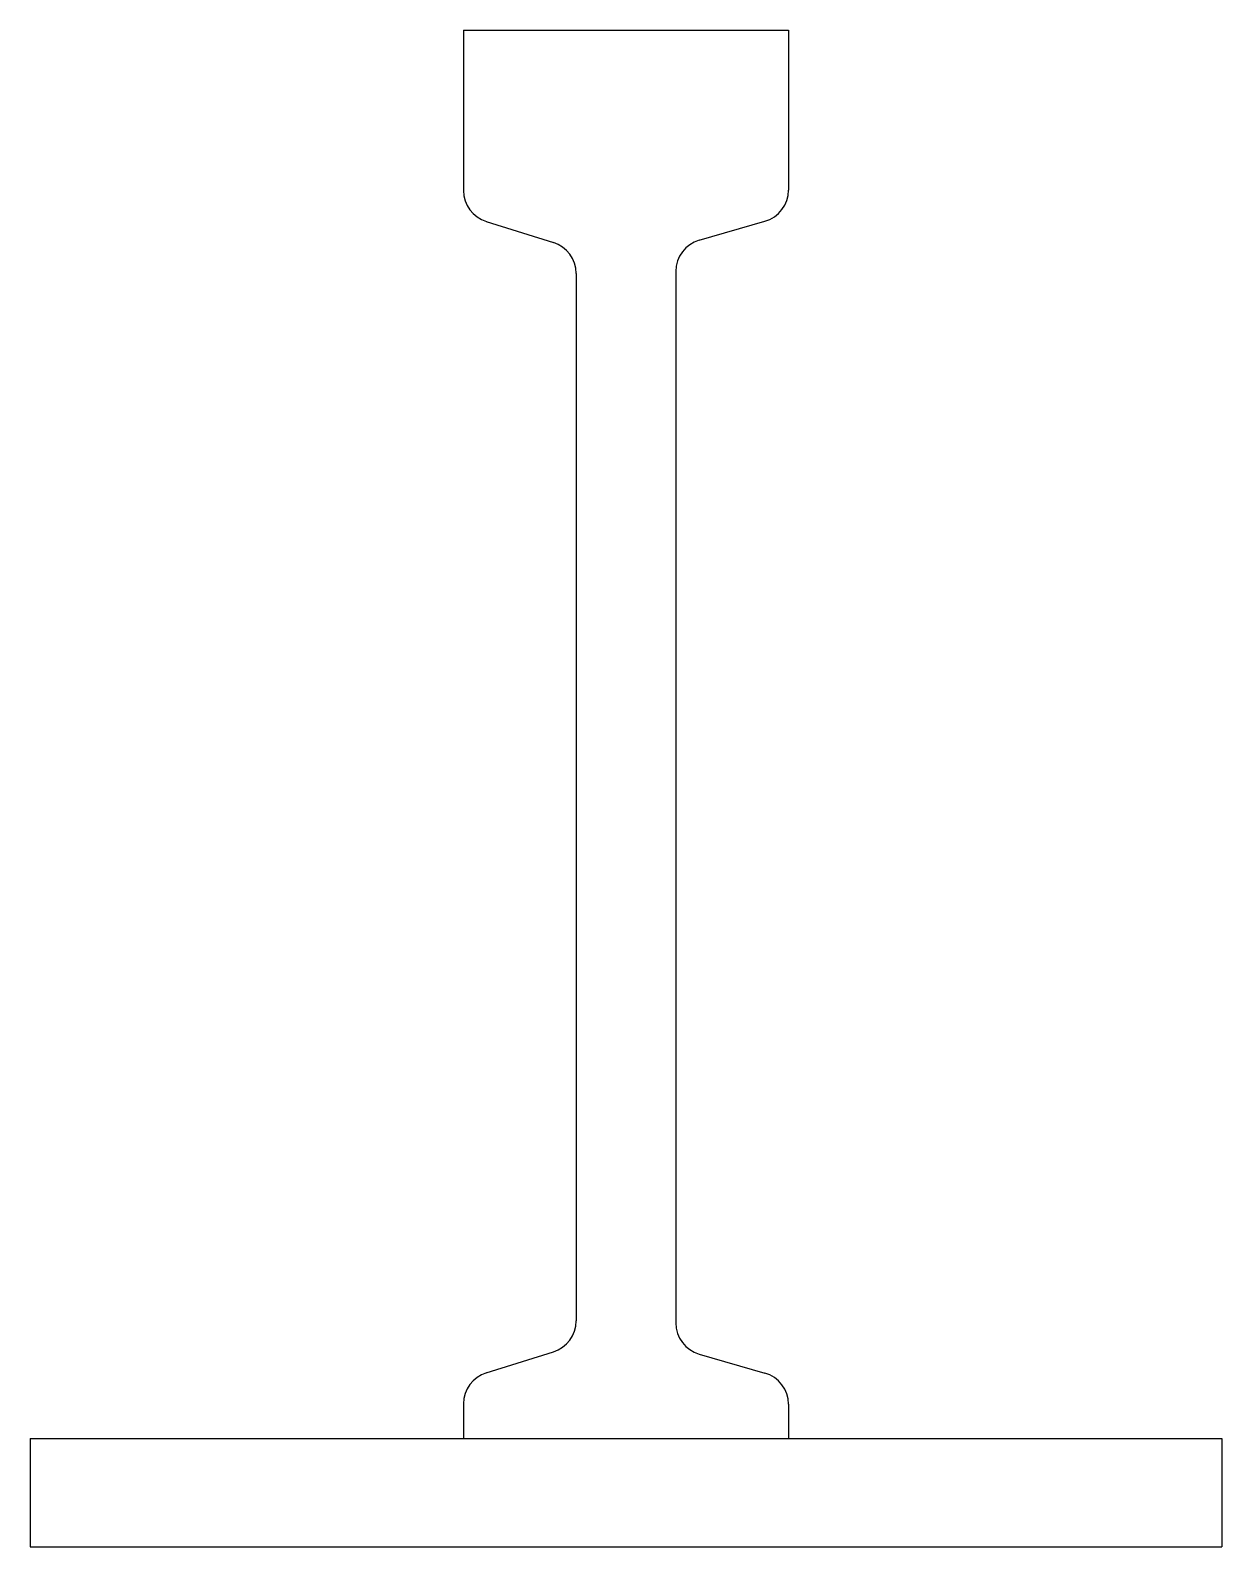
# Model space of a CAD drawing. Extents: x -0.69 to 0.69, y 0 to 1.75.
import ezdxf

# ---------------------------------------------------------------- set-up
doc = ezdxf.new("R2010")
doc.units = 0
doc.header["$LTSCALE"] = 16
doc.header["$MEASUREMENT"] = 0
doc.layers.get('0').update_dxf_attribs({"linetype": 'CONTINUOUS'})

msp = doc.modelspace()

# ---------------------------------------------------------------- linework, layer by layer
for p, q in [((-0.1875, 1.75), (-0.1875, 1.5651)), ((-0.1875, 1.75), (0.1875, 1.75)), ((0.1875, 1.75), (0.1875, 1.5657)), ((-0.1612, 1.5293), (-0.0838, 1.5051)), ((0.0846, 1.5078), (0.1604, 1.5297)), ((0.0575, 1.4718), (0.0575, 0.2582)), ((-0.0575, 1.4693), (-0.0575, 0.2607)), ((-0.1612, 0.2007), (-0.0838, 0.2249)), ((0.0846, 0.2222), (0.1604, 0.2003)), ((-0.1875, 0.1649), (-0.1875, 0.125)), ((0.1875, 0.1643), (0.1875, 0.125)), ((-0.6875, 0.125), (-0.6875, 0)), ((-0.6875, 0.125), (0.6875, 0.125)), ((0.6875, 0.125), (0.6875, 0)), ((-0.6875, 0), (0.6875, 0))]:
    msp.add_line(p, q)
for centre, start, end in [((-0.15, 1.5651), 180, 252.646), ((0.15, 1.5657), 286.0908, 0), ((-0.095, 1.4693), 0, 72.646), ((0.095, 1.4718), 106.0908, 180), ((-0.095, 0.2607), 287.354, 0), ((0.095, 0.2582), 180, 253.9092), ((-0.15, 0.1649), 107.354, 180), ((0.15, 0.1643), 0, 73.9092)]:
    msp.add_arc(centre, 0.0375, start, end)

doc.saveas('drawing.dxf')
